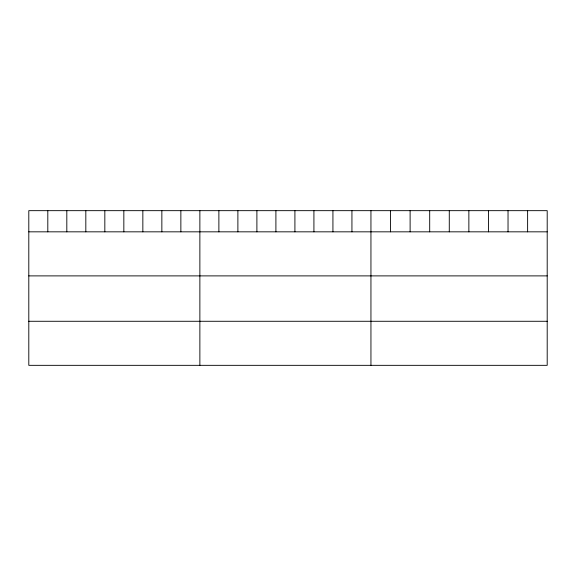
<?xml version="1.0" encoding="UTF-8"?>
<svg xmlns="http://www.w3.org/2000/svg" width="576" height="576" viewBox="0 0 576 576"><rect width="100%" height="100%" fill="white"/><g stroke="black" fill="none" stroke-linecap="round" stroke-linejoin="round"><path stroke-width="0.86" d="M547.2 231.833L547.2 365.335L28.8 365.335L28.8 210.665L547.2 210.665L547.2 231.833L28.8 231.833M28.8 275.89L547.2 275.89M28.8 321.278L547.2 321.278M527.616 210.665L527.616 231.833M508.032 210.665L508.032 231.833M488.448 210.665L488.448 231.833M468.864 210.665L468.864 231.833M449.28 210.665L449.28 231.833M429.696 210.665L429.696 231.833M410.112 210.665L410.112 231.833M390.528 210.665L390.528 231.833M370.944 210.665L370.944 365.335M351.936 210.665L351.936 231.833M332.928 210.665L332.928 231.833M313.92 210.665L313.92 231.833M294.912 210.665L294.912 231.833M275.904 210.665L275.904 231.833M256.896 210.665L256.896 231.833M237.888 210.665L237.888 231.833M218.88 210.665L218.88 231.833M199.872 210.665L199.872 365.335M180.864 210.665L180.864 231.833M161.856 210.665L161.856 231.833M142.848 210.665L142.848 231.833M123.84 210.665L123.84 231.833M104.832 210.665L104.832 231.833M85.824 210.665L85.824 231.833M66.816 210.665L66.816 231.833M47.808 210.665L47.808 231.833"/></g></svg>
